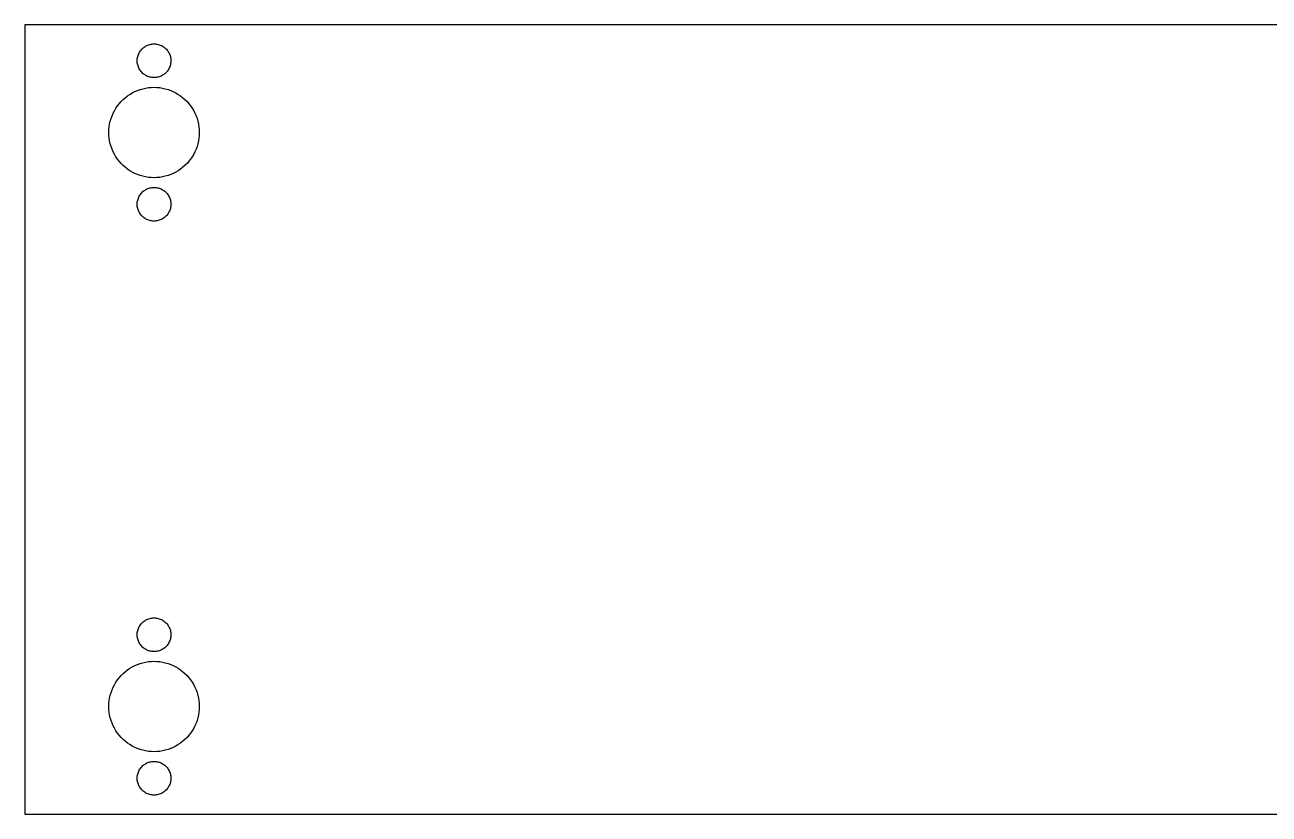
# Model space of a CAD drawing. Header units: metres. Extents: x 0 to 702, y 0 to 290.
# Drawn here: x 350 to 436.7, y 0 to 55 of the extents above; entities that cross this region are included whole.
import ezdxf

# ---------------------------------------------------------------- set-up
doc = ezdxf.new("R2010")
doc.units = ezdxf.units.M

msp = doc.modelspace()

# ---------------------------------------------------------------- linework, layer by layer
for p, q in [((668, 55), (350, 55)), ((350, 55), (350, 0)), ((357.883, 52.8631), (357.908, 52.9325)), ((357.908, 52.9325), (357.937, 53.0003)), ((357.937, 53.0003), (357.97, 53.0661)), ((357.97, 53.0661), (358.008, 53.1296)), ((358.008, 53.1296), (358.049, 53.1906)), ((358.049, 53.1906), (358.095, 53.249)), ((358.095, 53.249), (358.143, 53.3043)), ((358.143, 53.3043), (358.196, 53.3565)), ((358.196, 53.3565), (358.251, 53.4053)), ((358.251, 53.4053), (358.309, 53.4506)), ((358.309, 53.4506), (358.37, 53.4921)), ((358.37, 53.4921), (358.434, 53.5296)), ((358.434, 53.5296), (358.5, 53.5632)), ((358.5, 53.5632), (358.567, 53.5925)), ((358.567, 53.5925), (358.637, 53.6175)), ((358.637, 53.6175), (358.708, 53.6381)), ((358.708, 53.6381), (358.78, 53.6542)), ((358.78, 53.6542), (358.853, 53.6657)), ((358.853, 53.6657), (358.926, 53.6727)), ((358.926, 53.6727), (359, 53.675)), ((359, 53.675), (359.074, 53.6727)), ((359.074, 53.6727), (359.147, 53.6657)), ((359.147, 53.6657), (359.22, 53.6542)), ((359.22, 53.6542), (359.292, 53.6381)), ((359.292, 53.6381), (359.363, 53.6175)), ((359.363, 53.6175), (359.433, 53.5925)), ((359.433, 53.5925), (359.5, 53.5632)), ((359.5, 53.5632), (359.566, 53.5296)), ((359.566, 53.5296), (359.63, 53.4921)), ((359.63, 53.4921), (359.691, 53.4506)), ((359.691, 53.4506), (359.749, 53.4053)), ((359.749, 53.4053), (359.804, 53.3565)), ((359.804, 53.3565), (359.857, 53.3043)), ((359.857, 53.3043), (359.905, 53.249)), ((359.905, 53.249), (359.951, 53.1906)), ((359.951, 53.1906), (359.992, 53.1296)), ((359.992, 53.1296), (360.03, 53.0661)), ((360.03, 53.0661), (360.063, 53.0003)), ((360.063, 53.0003), (360.092, 52.9325)), ((360.092, 52.9325), (360.117, 52.8631)), ((357.825, 52.5), (357.827, 52.5738)), ((357.827, 52.4262), (357.825, 52.5)), ((357.827, 52.5738), (357.834, 52.6473)), ((357.834, 52.3527), (357.827, 52.4262)), ((357.834, 52.6473), (357.846, 52.7202)), ((357.846, 52.2798), (357.834, 52.3527)), ((357.846, 52.7202), (357.862, 52.7922)), ((357.862, 52.2078), (357.846, 52.2798)), ((357.862, 52.7922), (357.883, 52.8631)), ((357.883, 52.1369), (357.862, 52.2078)), ((357.908, 52.0674), (357.883, 52.1369)), ((357.937, 51.9997), (357.908, 52.0674)), ((360.092, 52.0674), (360.063, 51.9997)), ((360.117, 52.1369), (360.092, 52.0674)), ((360.117, 52.8631), (360.138, 52.7922)), ((360.138, 52.2078), (360.117, 52.1369)), ((360.138, 52.7922), (360.154, 52.7202)), ((360.154, 52.2798), (360.138, 52.2078)), ((360.154, 52.7202), (360.166, 52.6473)), ((360.166, 52.3527), (360.154, 52.2798)), ((360.166, 52.6473), (360.173, 52.5738)), ((360.173, 52.4262), (360.166, 52.3527)), ((360.173, 52.5738), (360.175, 52.5)), ((360.175, 52.5), (360.173, 52.4262)), ((357.97, 51.9339), (357.937, 51.9997)), ((358.008, 51.8704), (357.97, 51.9339)), ((358.049, 51.8093), (358.008, 51.8704)), ((358.095, 51.751), (358.049, 51.8093)), ((358.143, 51.6956), (358.095, 51.751)), ((358.196, 51.6434), (358.143, 51.6956)), ((358.251, 51.5946), (358.196, 51.6434)), ((358.309, 51.5494), (358.251, 51.5946)), ((358.37, 51.5079), (358.309, 51.5494)), ((358.434, 51.4703), (358.37, 51.5079)), ((358.5, 51.4368), (358.434, 51.4703)), ((358.567, 51.4075), (358.5, 51.4368)), ((358.637, 51.3825), (358.567, 51.4075)), ((358.708, 51.3619), (358.637, 51.3825)), ((358.78, 51.3458), (358.708, 51.3619)), ((358.853, 51.3343), (358.78, 51.3458)), ((358.926, 51.3273), (358.853, 51.3343)), ((359, 51.325), (358.926, 51.3273)), ((359.074, 51.3273), (359, 51.325)), ((359.147, 51.3343), (359.074, 51.3273)), ((359.22, 51.3458), (359.147, 51.3343)), ((359.292, 51.3619), (359.22, 51.3458)), ((359.363, 51.3825), (359.292, 51.3619)), ((359.433, 51.4075), (359.363, 51.3825)), ((359.5, 51.4368), (359.433, 51.4075)), ((359.566, 51.4703), (359.5, 51.4368)), ((359.63, 51.5079), (359.566, 51.4703)), ((359.691, 51.5494), (359.63, 51.5079)), ((359.749, 51.5946), (359.691, 51.5494)), ((359.804, 51.6434), (359.749, 51.5946)), ((359.857, 51.6956), (359.804, 51.6434)), ((359.905, 51.751), (359.857, 51.6956)), ((359.951, 51.8093), (359.905, 51.751)), ((359.992, 51.8704), (359.951, 51.8093)), ((360.03, 51.9339), (359.992, 51.8704)), ((360.063, 51.9997), (360.03, 51.9339)), ((357.482, 50.2604), (357.659, 50.3502)), ((357.659, 50.3502), (357.84, 50.4288)), ((357.84, 50.4288), (358.027, 50.4958)), ((358.027, 50.4958), (358.217, 50.551)), ((358.217, 50.551), (358.41, 50.5942)), ((358.41, 50.5942), (358.605, 50.6252)), ((358.605, 50.6252), (358.802, 50.6438)), ((358.802, 50.6438), (359, 50.65)), ((359, 50.65), (359.198, 50.6438)), ((359.198, 50.6438), (359.395, 50.6252)), ((359.395, 50.6252), (359.59, 50.5942)), ((359.59, 50.5942), (359.783, 50.551)), ((359.783, 50.551), (359.973, 50.4958)), ((359.973, 50.4958), (360.16, 50.4288)), ((360.16, 50.4288), (360.341, 50.3502)), ((360.341, 50.3502), (360.518, 50.2604)), ((356.452, 49.3515), (356.573, 49.5079)), ((356.573, 49.5079), (356.704, 49.6563)), ((356.704, 49.6563), (356.844, 49.7962)), ((356.844, 49.7962), (356.992, 49.9271)), ((356.992, 49.9271), (357.148, 50.0484)), ((357.148, 50.0484), (357.312, 50.1596)), ((357.312, 50.1596), (357.482, 50.2604)), ((360.518, 50.2604), (360.688, 50.1596)), ((360.688, 50.1596), (360.852, 50.0484)), ((360.852, 50.0484), (361.008, 49.9271)), ((361.008, 49.9271), (361.156, 49.7962)), ((361.156, 49.7962), (361.296, 49.6563)), ((361.296, 49.6563), (361.427, 49.5079)), ((361.427, 49.5079), (361.548, 49.3515)), ((356.004, 48.4734), (356.071, 48.6596)), ((356.071, 48.6596), (356.15, 48.8412)), ((356.15, 48.8412), (356.24, 49.0175)), ((356.24, 49.0175), (356.34, 49.1879)), ((356.34, 49.1879), (356.452, 49.3515)), ((361.548, 49.3515), (361.66, 49.1879)), ((361.66, 49.1879), (361.76, 49.0175)), ((361.76, 49.0175), (361.85, 48.8412)), ((361.85, 48.8412), (361.929, 48.6596)), ((361.929, 48.6596), (361.996, 48.4734)), ((355.85, 47.5), (355.856, 47.6978)), ((355.856, 47.6978), (355.875, 47.8948)), ((355.875, 47.8948), (355.906, 48.0902)), ((355.906, 48.0902), (355.949, 48.2834)), ((355.949, 48.2834), (356.004, 48.4734)), ((361.996, 48.4734), (362.051, 48.2834)), ((362.051, 48.2834), (362.094, 48.0902)), ((362.094, 48.0902), (362.125, 47.8948)), ((362.125, 47.8948), (362.144, 47.6978)), ((362.144, 47.6978), (362.15, 47.5)), ((355.856, 47.3022), (355.85, 47.5)), ((355.875, 47.1052), (355.856, 47.3022)), ((355.906, 46.9097), (355.875, 47.1052)), ((355.949, 46.7166), (355.906, 46.9097)), ((362.094, 46.9097), (362.051, 46.7166)), ((362.125, 47.1052), (362.094, 46.9097)), ((362.144, 47.3022), (362.125, 47.1052)), ((362.15, 47.5), (362.144, 47.3022)), ((356.004, 46.5266), (355.949, 46.7166)), ((356.071, 46.3404), (356.004, 46.5266)), ((356.15, 46.1588), (356.071, 46.3404)), ((356.24, 45.9825), (356.15, 46.1588)), ((356.34, 45.8121), (356.24, 45.9825)), ((361.76, 45.9825), (361.66, 45.8121)), ((361.85, 46.1588), (361.76, 45.9825)), ((361.929, 46.3404), (361.85, 46.1588)), ((361.996, 46.5266), (361.929, 46.3404)), ((362.051, 46.7166), (361.996, 46.5266)), ((356.452, 45.6485), (356.34, 45.8121)), ((356.573, 45.4921), (356.452, 45.6485)), ((356.704, 45.3437), (356.573, 45.4921)), ((356.844, 45.2037), (356.704, 45.3437)), ((356.992, 45.0729), (356.844, 45.2037)), ((361.156, 45.2037), (361.008, 45.0729)), ((361.296, 45.3437), (361.156, 45.2037)), ((361.427, 45.4921), (361.296, 45.3437)), ((361.548, 45.6485), (361.427, 45.4921)), ((361.66, 45.8121), (361.548, 45.6485)), ((357.148, 44.9516), (356.992, 45.0729)), ((357.312, 44.8404), (357.148, 44.9516)), ((357.482, 44.7396), (357.312, 44.8404)), ((357.659, 44.6498), (357.482, 44.7396)), ((357.84, 44.5712), (357.659, 44.6498)), ((358.027, 44.5042), (357.84, 44.5712)), ((358.217, 44.449), (358.027, 44.5042)), ((358.41, 44.4058), (358.217, 44.449)), ((358.605, 44.3748), (358.41, 44.4058)), ((358.802, 44.3562), (358.605, 44.3748)), ((359, 44.35), (358.802, 44.3562)), ((359.198, 44.3562), (359, 44.35)), ((359.395, 44.3748), (359.198, 44.3562)), ((359.59, 44.4058), (359.395, 44.3748)), ((359.783, 44.449), (359.59, 44.4058)), ((359.973, 44.5042), (359.783, 44.449)), ((360.16, 44.5712), (359.973, 44.5042)), ((360.341, 44.6498), (360.16, 44.5712)), ((360.518, 44.7396), (360.341, 44.6498)), ((360.688, 44.8404), (360.518, 44.7396)), ((360.852, 44.9516), (360.688, 44.8404)), ((361.008, 45.0729), (360.852, 44.9516)), ((358.143, 43.3043), (358.196, 43.3565)), ((358.196, 43.3565), (358.251, 43.4053)), ((358.251, 43.4053), (358.309, 43.4506)), ((358.309, 43.4506), (358.37, 43.4921)), ((358.37, 43.4921), (358.434, 43.5296)), ((358.434, 43.5296), (358.5, 43.5632)), ((358.5, 43.5632), (358.567, 43.5925)), ((358.567, 43.5925), (358.637, 43.6175)), ((358.637, 43.6175), (358.708, 43.6381)), ((358.708, 43.6381), (358.78, 43.6542)), ((358.78, 43.6542), (358.853, 43.6657)), ((358.853, 43.6657), (358.926, 43.6727)), ((358.926, 43.6727), (359, 43.675)), ((359, 43.675), (359.074, 43.6727)), ((359.074, 43.6727), (359.147, 43.6657)), ((359.147, 43.6657), (359.22, 43.6542)), ((359.22, 43.6542), (359.292, 43.6381)), ((359.292, 43.6381), (359.363, 43.6175)), ((359.363, 43.6175), (359.433, 43.5925)), ((359.433, 43.5925), (359.5, 43.5632)), ((359.5, 43.5632), (359.566, 43.5296)), ((359.566, 43.5296), (359.63, 43.4921)), ((359.63, 43.4921), (359.691, 43.4506)), ((359.691, 43.4506), (359.749, 43.4053)), ((359.749, 43.4053), (359.804, 43.3565)), ((359.804, 43.3565), (359.857, 43.3043)), ((357.825, 42.5), (357.827, 42.5738)), ((357.827, 42.4262), (357.825, 42.5)), ((357.827, 42.5738), (357.834, 42.6473)), ((357.834, 42.6473), (357.846, 42.7202)), ((357.846, 42.7202), (357.862, 42.7922)), ((357.862, 42.7922), (357.883, 42.8631)), ((357.883, 42.8631), (357.908, 42.9325)), ((357.908, 42.9325), (357.937, 43.0003)), ((357.937, 43.0003), (357.97, 43.0661)), ((357.97, 43.0661), (358.008, 43.1296)), ((358.008, 43.1296), (358.049, 43.1906)), ((358.049, 43.1906), (358.095, 43.249)), ((358.095, 43.249), (358.143, 43.3043)), ((359.857, 43.3043), (359.905, 43.249)), ((359.905, 43.249), (359.951, 43.1906)), ((359.951, 43.1906), (359.992, 43.1296)), ((359.992, 43.1296), (360.03, 43.0661)), ((360.03, 43.0661), (360.063, 43.0003)), ((360.063, 43.0003), (360.092, 42.9325)), ((360.092, 42.9325), (360.117, 42.8631)), ((360.117, 42.8631), (360.138, 42.7922)), ((360.138, 42.7922), (360.154, 42.7202)), ((360.154, 42.7202), (360.166, 42.6473)), ((360.166, 42.6473), (360.173, 42.5738)), ((360.173, 42.5738), (360.175, 42.5)), ((360.175, 42.5), (360.173, 42.4262)), ((357.834, 42.3527), (357.827, 42.4262)), ((357.846, 42.2798), (357.834, 42.3527)), ((357.862, 42.2078), (357.846, 42.2798)), ((357.883, 42.1369), (357.862, 42.2078)), ((357.908, 42.0674), (357.883, 42.1369)), ((357.937, 41.9997), (357.908, 42.0674)), ((357.97, 41.9339), (357.937, 41.9997)), ((358.008, 41.8704), (357.97, 41.9339)), ((358.049, 41.8093), (358.008, 41.8704)), ((358.095, 41.751), (358.049, 41.8093)), ((358.143, 41.6956), (358.095, 41.751)), ((358.196, 41.6434), (358.143, 41.6956)), ((358.251, 41.5946), (358.196, 41.6434)), ((359.804, 41.6434), (359.749, 41.5946)), ((359.857, 41.6956), (359.804, 41.6434)), ((359.905, 41.751), (359.857, 41.6956)), ((359.951, 41.8093), (359.905, 41.751)), ((359.992, 41.8704), (359.951, 41.8093)), ((360.03, 41.9339), (359.992, 41.8704)), ((360.063, 41.9997), (360.03, 41.9339)), ((360.092, 42.0674), (360.063, 41.9997)), ((360.117, 42.1369), (360.092, 42.0674)), ((360.138, 42.2078), (360.117, 42.1369)), ((360.154, 42.2798), (360.138, 42.2078)), ((360.166, 42.3527), (360.154, 42.2798)), ((360.173, 42.4262), (360.166, 42.3527)), ((358.309, 41.5494), (358.251, 41.5946)), ((358.37, 41.5079), (358.309, 41.5494)), ((358.434, 41.4703), (358.37, 41.5079)), ((358.5, 41.4368), (358.434, 41.4703)), ((358.567, 41.4075), (358.5, 41.4368)), ((358.637, 41.3825), (358.567, 41.4075)), ((358.708, 41.3619), (358.637, 41.3825)), ((358.78, 41.3458), (358.708, 41.3619)), ((358.853, 41.3343), (358.78, 41.3458)), ((358.926, 41.3273), (358.853, 41.3343)), ((359, 41.325), (358.926, 41.3273)), ((359.074, 41.3273), (359, 41.325)), ((359.147, 41.3343), (359.074, 41.3273)), ((359.22, 41.3458), (359.147, 41.3343)), ((359.292, 41.3619), (359.22, 41.3458)), ((359.363, 41.3825), (359.292, 41.3619)), ((359.433, 41.4075), (359.363, 41.3825)), ((359.5, 41.4368), (359.433, 41.4075)), ((359.566, 41.4703), (359.5, 41.4368)), ((359.63, 41.5079), (359.566, 41.4703)), ((359.691, 41.5494), (359.63, 41.5079)), ((359.749, 41.5946), (359.691, 41.5494)), ((357.937, 13.0003), (357.97, 13.0661)), ((357.97, 13.0661), (358.008, 13.1296)), ((358.008, 13.1296), (358.049, 13.1906)), ((358.049, 13.1906), (358.095, 13.249)), ((358.095, 13.249), (358.143, 13.3043)), ((358.143, 13.3043), (358.196, 13.3565)), ((358.196, 13.3565), (358.251, 13.4053)), ((358.251, 13.4053), (358.309, 13.4506)), ((358.309, 13.4506), (358.37, 13.4921)), ((358.37, 13.4921), (358.434, 13.5296)), ((358.434, 13.5296), (358.5, 13.5632)), ((358.5, 13.5632), (358.567, 13.5925)), ((358.567, 13.5925), (358.637, 13.6175)), ((358.637, 13.6175), (358.708, 13.6381)), ((358.708, 13.6381), (358.78, 13.6542)), ((358.78, 13.6542), (358.853, 13.6657)), ((358.853, 13.6657), (358.926, 13.6727)), ((358.926, 13.6727), (359, 13.675)), ((359, 13.675), (359.074, 13.6727)), ((359.074, 13.6727), (359.147, 13.6657)), ((359.147, 13.6657), (359.22, 13.6542)), ((359.22, 13.6542), (359.292, 13.6381)), ((359.292, 13.6381), (359.363, 13.6175)), ((359.363, 13.6175), (359.433, 13.5925)), ((359.433, 13.5925), (359.5, 13.5632)), ((359.5, 13.5632), (359.566, 13.5296)), ((359.566, 13.5296), (359.63, 13.4921)), ((359.63, 13.4921), (359.691, 13.4506)), ((359.691, 13.4506), (359.749, 13.4053)), ((359.749, 13.4053), (359.804, 13.3565)), ((359.804, 13.3565), (359.857, 13.3043)), ((359.857, 13.3043), (359.905, 13.249)), ((359.905, 13.249), (359.951, 13.1906)), ((359.951, 13.1906), (359.992, 13.1296)), ((359.992, 13.1296), (360.03, 13.0661)), ((360.03, 13.0661), (360.063, 13.0003)), ((357.825, 12.5), (357.827, 12.5738)), ((357.827, 12.4262), (357.825, 12.5)), ((357.827, 12.5738), (357.834, 12.6473)), ((357.834, 12.3527), (357.827, 12.4262)), ((357.834, 12.6473), (357.846, 12.7202)), ((357.846, 12.2798), (357.834, 12.3527)), ((357.846, 12.7202), (357.862, 12.7922)), ((357.862, 12.2078), (357.846, 12.2798)), ((357.862, 12.7922), (357.883, 12.8631)), ((357.883, 12.1369), (357.862, 12.2078)), ((357.883, 12.8631), (357.908, 12.9325)), ((357.908, 12.0674), (357.883, 12.1369)), ((357.908, 12.9325), (357.937, 13.0003)), ((360.063, 13.0003), (360.092, 12.9325)), ((360.092, 12.9325), (360.117, 12.8631)), ((360.117, 12.1369), (360.092, 12.0674)), ((360.117, 12.8631), (360.138, 12.7922)), ((360.138, 12.2078), (360.117, 12.1369)), ((360.138, 12.7922), (360.154, 12.7202)), ((360.154, 12.2798), (360.138, 12.2078)), ((360.154, 12.7202), (360.166, 12.6473)), ((360.166, 12.3527), (360.154, 12.2798)), ((360.166, 12.6473), (360.173, 12.5738)), ((360.173, 12.4262), (360.166, 12.3527)), ((360.173, 12.5738), (360.175, 12.5)), ((360.175, 12.5), (360.173, 12.4262)), ((357.937, 11.9997), (357.908, 12.0674)), ((357.97, 11.9339), (357.937, 11.9997)), ((358.008, 11.8704), (357.97, 11.9339)), ((358.049, 11.8093), (358.008, 11.8704)), ((358.095, 11.751), (358.049, 11.8093)), ((358.143, 11.6956), (358.095, 11.751)), ((358.196, 11.6434), (358.143, 11.6956)), ((358.251, 11.5946), (358.196, 11.6434)), ((358.309, 11.5494), (358.251, 11.5946)), ((358.37, 11.5079), (358.309, 11.5494)), ((358.434, 11.4703), (358.37, 11.5079)), ((358.5, 11.4368), (358.434, 11.4703)), ((358.567, 11.4075), (358.5, 11.4368)), ((358.637, 11.3825), (358.567, 11.4075)), ((358.708, 11.3619), (358.637, 11.3825)), ((358.78, 11.3458), (358.708, 11.3619)), ((358.853, 11.3343), (358.78, 11.3458)), ((358.926, 11.3273), (358.853, 11.3343)), ((359, 11.325), (358.926, 11.3273)), ((359.074, 11.3273), (359, 11.325)), ((359.147, 11.3343), (359.074, 11.3273)), ((359.22, 11.3458), (359.147, 11.3343)), ((359.292, 11.3619), (359.22, 11.3458)), ((359.363, 11.3825), (359.292, 11.3619)), ((359.433, 11.4075), (359.363, 11.3825)), ((359.5, 11.4368), (359.433, 11.4075)), ((359.566, 11.4703), (359.5, 11.4368)), ((359.63, 11.5079), (359.566, 11.4703)), ((359.691, 11.5494), (359.63, 11.5079)), ((359.749, 11.5946), (359.691, 11.5494)), ((359.804, 11.6434), (359.749, 11.5946)), ((359.857, 11.6956), (359.804, 11.6434)), ((359.905, 11.751), (359.857, 11.6956)), ((359.951, 11.8093), (359.905, 11.751)), ((359.992, 11.8704), (359.951, 11.8093)), ((360.03, 11.9339), (359.992, 11.8704)), ((360.063, 11.9997), (360.03, 11.9339)), ((360.092, 12.0674), (360.063, 11.9997)), ((357.659, 10.3502), (357.84, 10.4288)), ((357.84, 10.4288), (358.027, 10.4958)), ((358.027, 10.4958), (358.217, 10.551)), ((358.217, 10.551), (358.41, 10.5942)), ((358.41, 10.5942), (358.605, 10.6252)), ((358.605, 10.6252), (358.802, 10.6438)), ((358.802, 10.6438), (359, 10.65)), ((359, 10.65), (359.198, 10.6438)), ((359.198, 10.6438), (359.395, 10.6252)), ((359.395, 10.6252), (359.59, 10.5942)), ((359.59, 10.5942), (359.783, 10.551)), ((359.783, 10.551), (359.973, 10.4958)), ((359.973, 10.4958), (360.16, 10.4288)), ((360.16, 10.4288), (360.341, 10.3502)), ((356.573, 9.50787), (356.704, 9.65631)), ((356.704, 9.65631), (356.844, 9.79625)), ((356.844, 9.79625), (356.992, 9.92711)), ((356.992, 9.92711), (357.148, 10.0484)), ((357.148, 10.0484), (357.312, 10.1596)), ((357.312, 10.1596), (357.482, 10.2604)), ((357.482, 10.2604), (357.659, 10.3502)), ((360.341, 10.3502), (360.518, 10.2604)), ((360.518, 10.2604), (360.688, 10.1596)), ((360.688, 10.1596), (360.852, 10.0484)), ((360.852, 10.0484), (361.008, 9.92711)), ((361.008, 9.92711), (361.156, 9.79625)), ((361.156, 9.79625), (361.296, 9.65631)), ((361.296, 9.65631), (361.427, 9.50787)), ((356.071, 8.65959), (356.15, 8.8412)), ((356.15, 8.8412), (356.24, 9.01752)), ((356.24, 9.01752), (356.34, 9.18785)), ((356.34, 9.18785), (356.452, 9.35152)), ((356.452, 9.35152), (356.573, 9.50787)), ((361.427, 9.50787), (361.548, 9.35152)), ((361.548, 9.35152), (361.66, 9.18785)), ((361.66, 9.18785), (361.76, 9.01752)), ((361.76, 9.01752), (361.85, 8.8412)), ((361.85, 8.8412), (361.929, 8.65959)), ((355.856, 7.69778), (355.875, 7.89479)), ((355.875, 7.89479), (355.906, 8.09024)), ((355.906, 8.09024), (355.949, 8.28337)), ((355.949, 8.28337), (356.004, 8.47339)), ((356.004, 8.47339), (356.071, 8.65959)), ((361.929, 8.65959), (361.996, 8.47339)), ((361.996, 8.47339), (362.051, 8.28337)), ((362.051, 8.28337), (362.094, 8.09024)), ((362.094, 8.09024), (362.125, 7.89479)), ((362.125, 7.89479), (362.144, 7.69778)), ((355.85, 7.5), (355.856, 7.69778)), ((355.856, 7.3022), (355.85, 7.5)), ((355.875, 7.10519), (355.856, 7.3022)), ((355.906, 6.90974), (355.875, 7.10519)), ((362.125, 7.10519), (362.094, 6.90974)), ((362.144, 7.3022), (362.125, 7.10519)), ((362.144, 7.69778), (362.15, 7.5)), ((362.15, 7.5), (362.144, 7.3022)), ((355.949, 6.71661), (355.906, 6.90974)), ((356.004, 6.5266), (355.949, 6.71661)), ((356.071, 6.34039), (356.004, 6.5266)), ((356.15, 6.15878), (356.071, 6.34039)), ((356.24, 5.98247), (356.15, 6.15878)), ((361.85, 6.15878), (361.76, 5.98247)), ((361.929, 6.34039), (361.85, 6.15878)), ((361.996, 6.5266), (361.929, 6.34039)), ((362.051, 6.71661), (361.996, 6.5266)), ((362.094, 6.90974), (362.051, 6.71661)), ((356.34, 5.81213), (356.24, 5.98247)), ((356.452, 5.64847), (356.34, 5.81213)), ((356.573, 5.49211), (356.452, 5.64847)), ((356.704, 5.34367), (356.573, 5.49211)), ((356.844, 5.20374), (356.704, 5.34367)), ((356.992, 5.07288), (356.844, 5.20374)), ((361.156, 5.20374), (361.008, 5.07288)), ((361.296, 5.34367), (361.156, 5.20374)), ((361.427, 5.49211), (361.296, 5.34367)), ((361.548, 5.64847), (361.427, 5.49211)), ((361.66, 5.81213), (361.548, 5.64847)), ((361.76, 5.98247), (361.66, 5.81213)), ((357.148, 4.95158), (356.992, 5.07288)), ((357.312, 4.84036), (357.148, 4.95158)), ((357.482, 4.73962), (357.312, 4.84036)), ((357.659, 4.64978), (357.482, 4.73962)), ((357.84, 4.5712), (357.659, 4.64978)), ((358.027, 4.50417), (357.84, 4.5712)), ((358.217, 4.44896), (358.027, 4.50417)), ((358.41, 4.40579), (358.217, 4.44896)), ((358.605, 4.37483), (358.41, 4.40579)), ((358.802, 4.3562), (358.605, 4.37483)), ((359, 4.34999), (358.802, 4.3562)), ((359.198, 4.3562), (359, 4.34999)), ((359.395, 4.37483), (359.198, 4.3562)), ((359.59, 4.40579), (359.395, 4.37483)), ((359.783, 4.44896), (359.59, 4.40579)), ((359.973, 4.50417), (359.783, 4.44896)), ((360.16, 4.5712), (359.973, 4.50417)), ((360.341, 4.64978), (360.16, 4.5712)), ((360.518, 4.73962), (360.341, 4.64978)), ((360.688, 4.84036), (360.518, 4.73962)), ((360.852, 4.95158), (360.688, 4.84036)), ((361.008, 5.07288), (360.852, 4.95158)), ((358.309, 3.45059), (358.37, 3.49208)), ((358.37, 3.49208), (358.434, 3.52965)), ((358.434, 3.52965), (358.5, 3.56317)), ((358.5, 3.56317), (358.567, 3.59248)), ((358.567, 3.59248), (358.637, 3.61748)), ((358.637, 3.61748), (358.708, 3.63808)), ((358.708, 3.63808), (358.78, 3.65417)), ((358.78, 3.65417), (358.853, 3.66573)), ((358.853, 3.66573), (358.926, 3.67267)), ((358.926, 3.67267), (359, 3.67499)), ((359, 3.67499), (359.074, 3.67267)), ((359.074, 3.67267), (359.147, 3.66573)), ((359.147, 3.66573), (359.22, 3.65417)), ((359.22, 3.65417), (359.292, 3.63808)), ((359.292, 3.63808), (359.363, 3.61748)), ((359.363, 3.61748), (359.433, 3.59248)), ((359.433, 3.59248), (359.5, 3.56317)), ((359.5, 3.56317), (359.566, 3.52965)), ((359.566, 3.52965), (359.63, 3.49208)), ((359.63, 3.49208), (359.691, 3.45059)), ((357.827, 2.57378), (357.834, 2.64726)), ((357.834, 2.64726), (357.846, 2.72017)), ((357.846, 2.72017), (357.862, 2.79221)), ((357.862, 2.79221), (357.883, 2.86308)), ((357.883, 2.86308), (357.908, 2.93254)), ((357.908, 2.93254), (357.937, 3.00029)), ((357.937, 3.00029), (357.97, 3.06606)), ((357.97, 3.06606), (358.008, 3.12959)), ((358.008, 3.12959), (358.049, 3.19064)), ((358.049, 3.19064), (358.095, 3.24896)), ((358.095, 3.24896), (358.143, 3.30434)), ((358.143, 3.30434), (358.196, 3.35654)), ((358.196, 3.35654), (358.251, 3.40535)), ((358.251, 3.40535), (358.309, 3.45059)), ((359.691, 3.45059), (359.749, 3.40535)), ((359.749, 3.40535), (359.804, 3.35654)), ((359.804, 3.35654), (359.857, 3.30434)), ((359.857, 3.30434), (359.905, 3.24896)), ((359.905, 3.24896), (359.951, 3.19064)), ((359.951, 3.19064), (359.992, 3.12959)), ((359.992, 3.12959), (360.03, 3.06606)), ((360.03, 3.06606), (360.063, 3.00029)), ((360.063, 3.00029), (360.092, 2.93254)), ((360.092, 2.93254), (360.117, 2.86308)), ((360.117, 2.86308), (360.138, 2.79221)), ((360.138, 2.79221), (360.154, 2.72017)), ((360.154, 2.72017), (360.166, 2.64726)), ((360.166, 2.64726), (360.173, 2.57378)), ((357.825, 2.5), (357.827, 2.57378)), ((357.827, 2.42621), (357.825, 2.5)), ((357.834, 2.35272), (357.827, 2.42621)), ((357.846, 2.27982), (357.834, 2.35272)), ((357.862, 2.20778), (357.846, 2.27982)), ((357.883, 2.1369), (357.862, 2.20778)), ((357.908, 2.06744), (357.883, 2.1369)), ((357.937, 1.99969), (357.908, 2.06744)), ((357.97, 1.93393), (357.937, 1.99969)), ((358.008, 1.87039), (357.97, 1.93393)), ((358.049, 1.80934), (358.008, 1.87039)), ((358.095, 1.75102), (358.049, 1.80934)), ((358.143, 1.69565), (358.095, 1.75102)), ((359.905, 1.75102), (359.857, 1.69565)), ((359.951, 1.80934), (359.905, 1.75102)), ((359.992, 1.87039), (359.951, 1.80934)), ((360.03, 1.93393), (359.992, 1.87039)), ((360.063, 1.99969), (360.03, 1.93393)), ((360.092, 2.06744), (360.063, 1.99969)), ((360.117, 2.1369), (360.092, 2.06744)), ((360.138, 2.20778), (360.117, 2.1369)), ((360.154, 2.27982), (360.138, 2.20778)), ((360.166, 2.35272), (360.154, 2.27982)), ((360.173, 2.42621), (360.166, 2.35272)), ((360.173, 2.57378), (360.175, 2.5)), ((360.175, 2.5), (360.173, 2.42621)), ((358.196, 1.64345), (358.143, 1.69565)), ((358.251, 1.59464), (358.196, 1.64345)), ((358.309, 1.54939), (358.251, 1.59464)), ((358.37, 1.5079), (358.309, 1.54939)), ((358.434, 1.47034), (358.37, 1.5079)), ((358.5, 1.43681), (358.434, 1.47034)), ((358.567, 1.4075), (358.5, 1.43681)), ((358.637, 1.38251), (358.567, 1.4075)), ((358.708, 1.36191), (358.637, 1.38251)), ((358.78, 1.34581), (358.708, 1.36191)), ((358.853, 1.33426), (358.78, 1.34581)), ((358.926, 1.32732), (358.853, 1.33426)), ((359, 1.325), (358.926, 1.32732)), ((359.074, 1.32732), (359, 1.325)), ((359.147, 1.33426), (359.074, 1.32732)), ((359.22, 1.34581), (359.147, 1.33426)), ((359.292, 1.36191), (359.22, 1.34581)), ((359.363, 1.38251), (359.292, 1.36191)), ((359.433, 1.4075), (359.363, 1.38251)), ((359.5, 1.43681), (359.433, 1.4075)), ((359.566, 1.47034), (359.5, 1.43681)), ((359.63, 1.5079), (359.566, 1.47034)), ((359.691, 1.54939), (359.63, 1.5079)), ((359.749, 1.59464), (359.691, 1.54939)), ((359.804, 1.64345), (359.749, 1.59464)), ((359.857, 1.69565), (359.804, 1.64345)), ((350, 0), (668, 0))]:
    msp.add_line(p, q)

doc.saveas('drawing.dxf')
